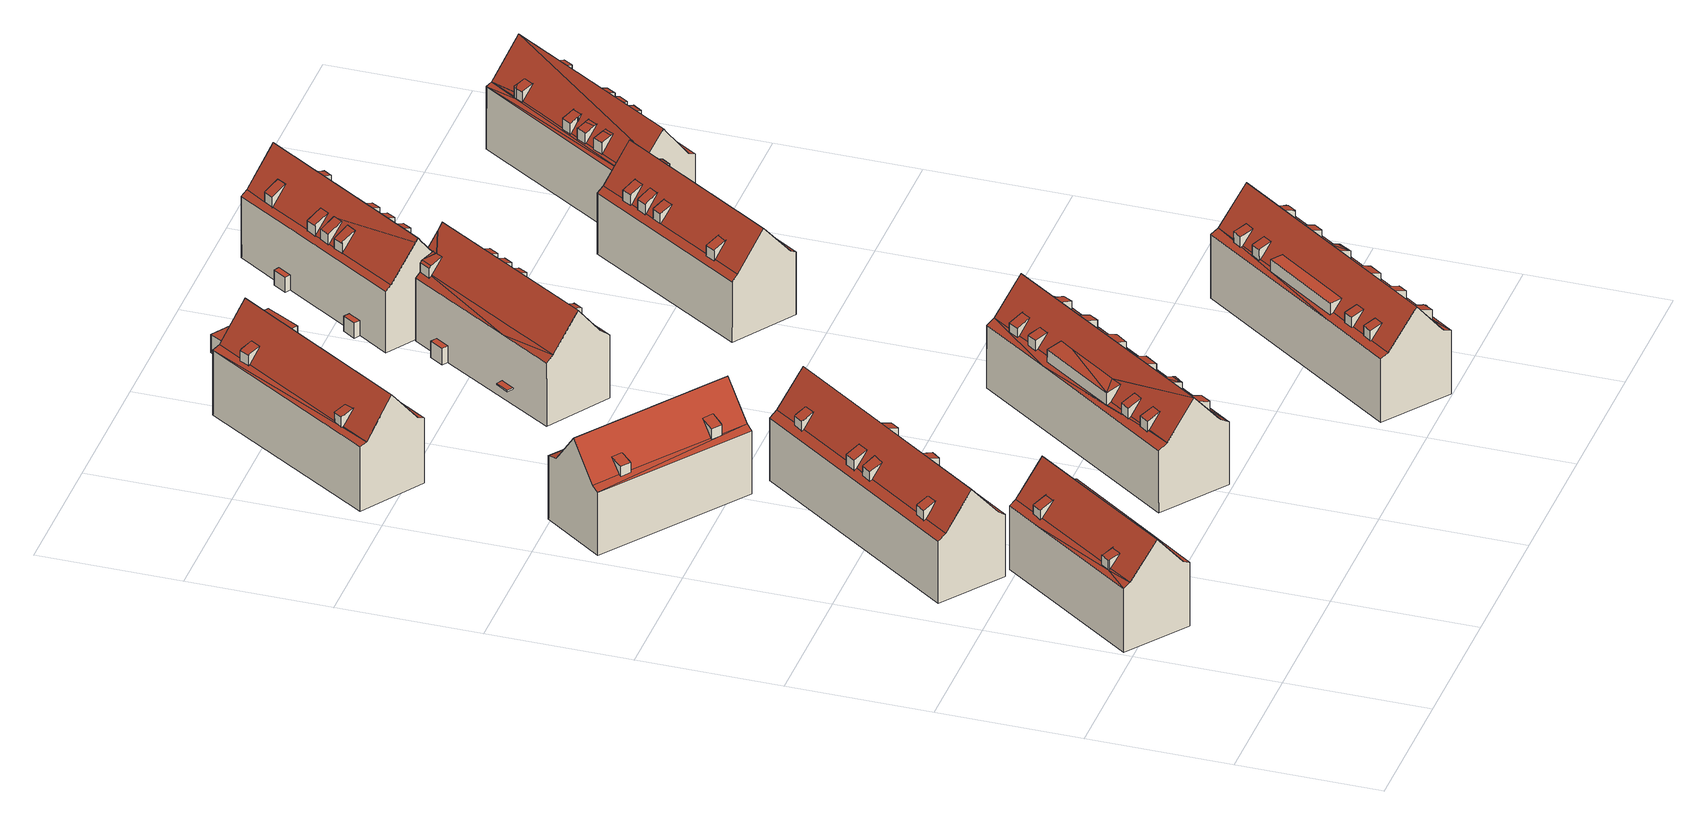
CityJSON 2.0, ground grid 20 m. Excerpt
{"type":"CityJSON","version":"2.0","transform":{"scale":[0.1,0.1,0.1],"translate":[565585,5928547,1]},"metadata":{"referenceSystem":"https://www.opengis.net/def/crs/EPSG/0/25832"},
"CityObjects":{
"building1":{"type":"Building","attributes":{"Grundfläche 2D":"254.992280","Grundhöhe NN":"2.083"},"children":["building1-1","building1-2","building1-3","building1-4"],"geometry":[{"type":"Solid","lod":"3","boundaries":[[[[0,1,2,3,4,5,6,7,8,9]],[[0,10,1]],[[1,10,3,2]],[[11,12,13]],[[12,14,13]],[[15,14,12]],[[7,6,5,4,3,16,17,8]],[[16,13,14,17]],[[10,0,9,18,19]],[[11,13,16,3,10,19,20]],[[15,12,11,20,21]],[[9,8,17,14,15,21,18]],[[21,20,19,18]]]],"semantics":{"surfaces":[{"type":"RoofSurface"},{"type":"WallSurface"},{"type":"GroundSurface"}],"values":[[0,0,0,0,0,0,0,0,1,1,1,1,2]]}}]},
"building1-1":{"type":"BuildingInstallation","parents":["building1"],"geometry":[{"type":"MultiSurface","lod":"3","boundaries":[[[22,23,24,25,26,27,28]],[[29,1,22,28]],[[1,2,23,22]],[[25,24,23,2,4]],[[28,27,26,5,29]]],"semantics":{"surfaces":[{"type":"RoofSurface"},{"type":"WallSurface"}],"values":[0,1,1,1,1]}}]},
"building1-2":{"type":"BuildingInstallation","parents":["building1"],"geometry":[{"type":"MultiSurface","lod":"3","boundaries":[[[30,31,32,33,34]],[[35,36,34,33]],[[30,34,36,6]],[[33,32,31,7,35]]],"semantics":{"surfaces":[{"type":"RoofSurface"},{"type":"WallSurface"}],"values":[0,1,1,1]}}]},
"building1-3":{"type":"BuildingInstallation","parents":["building1"],"geometry":[{"type":"MultiSurface","lod":"3","boundaries":[[[37,38,39,40]],[[38,41,42,39]],[[40,39,42,43]],[[37,40,43,44]],[[38,37,44,41]],[[42,41,44,43]]],"semantics":{"surfaces":[{"type":"RoofSurface"},{"type":"WallSurface"},{"type":"OuterCeilingSurface"}],"values":[0,1,1,1,1,2]}}]},
"building1-4":{"type":"BuildingInstallation","parents":["building1"],"geometry":[{"type":"MultiSurface","lod":"3","boundaries":[[[45,46,47,48]],[[49,50,46,45]],[[51,52,48,47]],[[52,49,45,48]],[[50,51,47,46]],[[50,49,52,51]]],"semantics":{"surfaces":[{"type":"RoofSurface"},{"type":"WallSurface"},{"type":"OuterCeilingSurface"}],"values":[0,1,1,1,1,2]}}]},
"building2":{"type":"Building","attributes":{"Grundfläche 2D":"378.115589","Grundhöhe NN":"2.065"},"children":["building2-1","building2-2","building2-3","building2-4","building2-5","building2-6","building2-7","building2-8","building2-9"],"geometry":[{"type":"Solid","lod":"3","boundaries":[[[[53,54,55,56,57,58,59,60,61,62,63,64]],[[61,60,59,58,57,56,55,54,53,65,66,62]],[[66,65,67,68]],[[69,70,71,66,68,67,72,73]],[[74,75,67]],[[69,73,72,67,75,71,70]],[[76,71,75]],[[64,63,77,78]],[[74,67,65,53,64,78,79]],[[76,75,74,79,80]],[[66,71,76,80,81]],[[63,62,66,81,77]],[[81,80,79,78,77]]]],"semantics":{"surfaces":[{"type":"RoofSurface"},{"type":"WallSurface"},{"type":"GroundSurface"}],"values":[[0,0,0,0,0,0,0,1,1,1,1,1,2]]}}]},
"building2-1":{"type":"BuildingInstallation","parents":["building2"],"geometry":[{"type":"MultiSurface","lod":"3","boundaries":[[[82,83,84,85]],[[85,84,86,73]],[[72,87,83,82,68]],[[87,86,84,83]]],"semantics":{"surfaces":[{"type":"RoofSurface"},{"type":"WallSurface"}],"values":[0,1,1,1]}}]},
"building2-2":{"type":"BuildingInstallation","parents":["building2"],"geometry":[{"type":"MultiSurface","lod":"3","boundaries":[[[88,89,90,91,92,93]],[[94,95,88,93]],[[90,89,88,95,56]],[[93,92,57,94]]],"semantics":{"surfaces":[{"type":"RoofSurface"},{"type":"WallSurface"}],"values":[0,1,1,1]}}]},
"building2-3":{"type":"BuildingInstallation","parents":["building2"],"geometry":[{"type":"MultiSurface","lod":"3","boundaries":[[[96,97,98,99,100]],[[101,102,99,98]],[[54,103,100,99,102]],[[101,98,97,96,104,55]]],"semantics":{"surfaces":[{"type":"RoofSurface"},{"type":"WallSurface"}],"values":[0,1,1,1]}}]},
"building2-4":{"type":"BuildingInstallation","parents":["building2"],"geometry":[{"type":"MultiSurface","lod":"3","boundaries":[[[105,106,107,108,109,110,111,112]],[[113,114,110,109]],[[60,105,112,111,110,114,115]],[[116,113,109,108,107,106,61]]],"semantics":{"surfaces":[{"type":"RoofSurface"},{"type":"WallSurface"}],"values":[0,1,1,1]}}]},
"building2-5":{"type":"BuildingInstallation","parents":["building2"],"geometry":[{"type":"MultiSurface","lod":"3","boundaries":[[[117,118,119,120]],[[120,119,121,70]],[[118,117,69,122]],[[122,121,119,118]]],"semantics":{"surfaces":[{"type":"RoofSurface"},{"type":"WallSurface"}],"values":[0,1,1,1]}}]},
"building2-6":{"type":"BuildingInstallation","parents":["building2"],"geometry":[{"type":"MultiSurface","lod":"3","boundaries":[[[123,124,125,126]],[[127,128,123,126]],[[124,123,128,58]],[[59,127,126,125]]],"semantics":{"surfaces":[{"type":"RoofSurface"},{"type":"WallSurface"}],"values":[0,1,1,1]}}]},
"building2-7":{"type":"BuildingInstallation","parents":["building2"],"geometry":[{"type":"MultiSurface","lod":"3","boundaries":[[[129,130,131,132]],[[130,133,134,131]],[[132,131,134,135]],[[129,132,135,136]],[[136,133,130,129]],[[133,136,135,134]]],"semantics":{"surfaces":[{"type":"RoofSurface"},{"type":"WallSurface"},{"type":"OuterCeilingSurface"}],"values":[0,1,1,1,1,2]}}]},
"building2-8":{"type":"BuildingInstallation","parents":["building2"],"geometry":[{"type":"MultiSurface","lod":"3","boundaries":[[[137,138,139,140]],[[141,142,139,138]],[[143,141,138,137]],[[142,144,140,139]],[[144,143,137,140]],[[141,143,144,142]]],"semantics":{"surfaces":[{"type":"RoofSurface"},{"type":"WallSurface"},{"type":"OuterCeilingSurface"}],"values":[0,1,1,1,1,2]}}]},
"building2-9":{"type":"BuildingInstallation","parents":["building2"],"geometry":[{"type":"MultiSurface","lod":"3","boundaries":[[[145,146,147,148]],[[149,150,147,146]],[[150,151,148,147]],[[151,152,145,148]],[[152,149,146,145]],[[149,152,151,150]]],"semantics":{"surfaces":[{"type":"RoofSurface"},{"type":"WallSurface"},{"type":"OuterCeilingSurface"}],"values":[0,1,1,1,1,2]}}]},
"building3":{"type":"Building","attributes":{"Grundfläche 2D":"260.215966","Grundhöhe NN":"2.110"},"children":["building3-1","building3-2"],"geometry":[{"type":"Solid","lod":"3","boundaries":[[[[153,154,155]],[[156,157,158,155,154,159,160]],[[157,156,160,159,154,161,162,158]],[[161,163,164,162]],[[164,163,165,166,167]],[[168,169,170,171]],[[172,173,174,175]],[[153,155,176,177]],[[165,163,161,154,153,177,178]],[[170,169,179,180,174,173,181,182,167,166,165,178,183]],[[155,158,162,164,167,182,176]],[[171,170,183,184]],[[168,171,184,185]],[[169,168,185,179]],[[175,174,180,186]],[[172,175,186,187]],[[173,172,187,181]],[[178,177,176,182,181,187,186,180,179,185,184,183]]]],"semantics":{"surfaces":[{"type":"RoofSurface"},{"type":"WallSurface"},{"type":"GroundSurface"}],"values":[[0,0,0,0,0,0,0,1,1,1,1,1,1,1,1,1,1,2]]}}]},
"building3-1":{"type":"BuildingInstallation","parents":["building3"],"geometry":[{"type":"MultiSurface","lod":"3","boundaries":[[[188,189,190,191,192]],[[193,194,190,189]],[[192,191,190,194,159]],[[189,188,160,193]]],"semantics":{"surfaces":[{"type":"RoofSurface"},{"type":"WallSurface"}],"values":[0,1,1,1]}}]},
"building3-2":{"type":"BuildingInstallation","parents":["building3"],"geometry":[{"type":"MultiSurface","lod":"3","boundaries":[[[195,196,197,198,199,200]],[[201,202,198,197]],[[202,156,203,200,199,198]],[[196,195,204,157,201,197]]],"semantics":{"surfaces":[{"type":"RoofSurface"},{"type":"WallSurface"}],"values":[0,1,1,1]}}]},
"building4":{"type":"Building","attributes":{"Grundfläche 2D":"311.054753","Grundhöhe NN":"2.182"},"children":["building4-1","building4-2","building4-3","building4-4"],"geometry":[{"type":"Solid","lod":"3","boundaries":[[[[205,206,207]],[[208,209,205]],[[209,206,205]],[[210,209,208]],[[211,206,209]],[[212,213,214,215,216,217,210,208]],[[216,215,214,213,212,218,219,217]],[[219,218,220,217]],[[218,212,208,205,207,221,222]],[[220,218,222,223]],[[211,209,210,217,220,223,224]],[[207,206,211,224,221]],[[224,223,222,221]]]],"semantics":{"surfaces":[{"type":"RoofSurface"},{"type":"WallSurface"},{"type":"GroundSurface"}],"values":[[0,0,0,0,0,0,0,0,1,1,1,1,2]]}}]},
"building4-1":{"type":"BuildingInstallation","parents":["building4"],"geometry":[{"type":"MultiSurface","lod":"3","boundaries":[[[225,226,227,228,229,230,231]],[[232,233,229,228]],[[231,230,229,233,214]],[[213,232,228,227,226]]],"semantics":{"surfaces":[{"type":"RoofSurface"},{"type":"WallSurface"}],"values":[0,1,1,1]}}]},
"building4-2":{"type":"BuildingInstallation","parents":["building4"],"geometry":[{"type":"MultiSurface","lod":"3","boundaries":[[[234,235,236,237,238,239,240]],[[241,242,240,239,238]],[[236,235,234,240,242,219,216]],[[238,237,215,241]]],"semantics":{"surfaces":[{"type":"RoofSurface"},{"type":"WallSurface"}],"values":[0,1,1,1]}}]},
"building4-3":{"type":"BuildingInstallation","parents":["building4"],"geometry":[{"type":"MultiSurface","lod":"3","boundaries":[[[243,244,245,246]],[[247,248,245,244]],[[248,249,246,245]],[[249,250,243,246]],[[250,247,244,243]],[[247,250,249,248]]],"semantics":{"surfaces":[{"type":"RoofSurface"},{"type":"WallSurface"},{"type":"OuterCeilingSurface"}],"values":[0,1,1,1,1,2]}}]},
"building4-4":{"type":"BuildingInstallation","parents":["building4"],"geometry":[{"type":"MultiSurface","lod":"3","boundaries":[[[251,252,253,254]],[[255,256,253,252]],[[257,255,252,251]],[[256,258,254,253]],[[258,257,251,254]],[[255,257,258,256]]],"semantics":{"surfaces":[{"type":"RoofSurface"},{"type":"WallSurface"},{"type":"OuterCeilingSurface"}],"values":[0,1,1,1,1,2]}}]},
"building5":{"type":"Building","attributes":{"Grundfläche 2D":"406.026100","Grundhöhe NN":"2.071"},"children":["building5-1","building5-2","building5-3","building5-4","building5-5","building5-6","building5-7","building5-8","building5-9","building5-10","building5-11","building5-12","building5-13"],"geometry":[{"type":"Solid","lod":"3","boundaries":[[[[259,260,261,262]],[[261,263,264]],[[262,261,264,265]],[[266,267,268]],[[269,266,270,271,272]],[[273,274,275,276,267,266,277,278,279]],[[277,266,269]],[[271,280,281,282,283,284,277,269,272]],[[285,286,287]],[[287,286,288,289]],[[290,291,292,293,294,295,296,297,298,299,300,301,286,285,302,303]],[[288,286,301,304,289]],[[302,285,305,290,303]],[[276,275,274,273,279,259,262,265,306,307,267]],[[306,265,264]],[[284,283,282,281,280,271,306,264,263]],[[300,299,298,297,296,295,294,293,292,291,290,307,306,289,304,301]],[[278,277,261,260]],[[284,263,261,277]],[[260,259,279,278]],[[270,266,268,308,309]],[[287,289,306,271,270,309,310]],[[287,310,311,305,285]],[[268,267,307,290,305,311,308]],[[311,310,309,308]]]],"semantics":{"surfaces":[{"type":"RoofSurface"},{"type":"WallSurface"},{"type":"GroundSurface"}],"values":[[0,0,0,0,0,0,0,0,0,0,0,0,0,0,0,0,0,1,1,1,1,1,1,1,2]]}}]},
"building5-1":{"type":"BuildingInstallation","parents":["building5"],"geometry":[{"type":"MultiSurface","lod":"3","boundaries":[[[312,313,314]],[[315,312,316,317]],[[315,313,312]],[[317,318,315]],[[319,299,316,312,314]],[[313,315,318,300,320]],[[320,319,314,313]]],"semantics":{"surfaces":[{"type":"RoofSurface"},{"type":"WallSurface"}],"values":[0,0,0,0,1,1,1]}}]},
"building5-2":{"type":"BuildingInstallation","parents":["building5"],"geometry":[{"type":"MultiSurface","lod":"3","boundaries":[[[321,322,323,324,325,326,327]],[[328,286,325,324]],[[327,326,325,286,301]],[[288,328,324,323,322,304]]],"semantics":{"surfaces":[{"type":"RoofSurface"},{"type":"WallSurface"}],"values":[0,1,1,1]}}]},
"building5-3":{"type":"BuildingInstallation","parents":["building5"],"geometry":[{"type":"MultiSurface","lod":"3","boundaries":[[[329,330,331,332]],[[333,334,331,330]],[[293,335,332,331,334]],[[294,333,330,329,336]]],"semantics":{"surfaces":[{"type":"RoofSurface"},{"type":"WallSurface"}],"values":[0,1,1,1]}}]},
"building5-4":{"type":"BuildingInstallation","parents":["building5"],"geometry":[{"type":"MultiSurface","lod":"3","boundaries":[[[337,338,339,340]],[[341,342,339,338]],[[340,339,342,282]],[[338,337,283,341]]],"semantics":{"surfaces":[{"type":"RoofSurface"},{"type":"WallSurface"}],"values":[0,1,1,1]}}]},
"building5-5":{"type":"BuildingInstallation","parents":["building5"],"geometry":[{"type":"MultiSurface","lod":"3","boundaries":[[[343,344,345,346,347,348]],[[349,350,347,346]],[[350,295,348,343,348,347]],[[346,345,296,349]]],"semantics":{"surfaces":[{"type":"RoofSurface"},{"type":"WallSurface"}],"values":[0,1,1,1]}}]},
"building5-6":{"type":"BuildingInstallation","parents":["building5"],"geometry":[{"type":"MultiSurface","lod":"3","boundaries":[[[351,352,353,354,355,356]],[[357,358,354,353]],[[354,358,303,291,359,356,355]],[[351,360,292,302,357,353,352]]],"semantics":{"surfaces":[{"type":"RoofSurface"},{"type":"WallSurface"}],"values":[0,1,1,1]}}]},
"building5-7":{"type":"BuildingInstallation","parents":["building5"],"geometry":[{"type":"MultiSurface","lod":"3","boundaries":[[[361,362,363,364,365]],[[366,367,361,365]],[[362,361,367,273]],[[366,365,364,363,274]]],"semantics":{"surfaces":[{"type":"RoofSurface"},{"type":"WallSurface"}],"values":[0,1,1,1]}}]},
"building5-8":{"type":"BuildingInstallation","parents":["building5"],"geometry":[{"type":"MultiSurface","lod":"3","boundaries":[[[368,369,370,371,372]],[[373,374,368,372]],[[369,368,374,275]],[[372,371,370,276,373]]],"semantics":{"surfaces":[{"type":"RoofSurface"},{"type":"WallSurface"}],"values":[0,1,1,1]}}]},
"building5-9":{"type":"BuildingInstallation","parents":["building5"],"geometry":[{"type":"MultiSurface","lod":"3","boundaries":[[[375,376,377,378,379,380,381]],[[382,383,375,381]],[[280,377,376,375,383,272]],[[378,281,269,382,381,380,379]]],"semantics":{"surfaces":[{"type":"RoofSurface"},{"type":"WallSurface"}],"values":[0,1,1,1]}}]},
"building5-10":{"type":"BuildingInstallation","parents":["building5"],"geometry":[{"type":"MultiSurface","lod":"3","boundaries":[[[384,385,386,387]],[[388,389,386,385]],[[387,386,389,297]],[[385,384,298,388]]],"semantics":{"surfaces":[{"type":"RoofSurface"},{"type":"WallSurface"}],"values":[0,1,1,1]}}]},
"building5-11":{"type":"BuildingInstallation","parents":["building5"],"geometry":[{"type":"MultiSurface","lod":"3","boundaries":[[[390,391,392,393]],[[394,395,393,392]],[[395,396,390,393]],[[396,397,391,390]],[[397,394,392,391]],[[397,396,395,394]]],"semantics":{"surfaces":[{"type":"RoofSurface"},{"type":"WallSurface"},{"type":"OuterCeilingSurface"}],"values":[0,1,1,1,1,2]}}]},
"building5-12":{"type":"BuildingInstallation","parents":["building5"],"geometry":[{"type":"MultiSurface","lod":"3","boundaries":[[[398,399,400,401]],[[399,402,403,400]],[[401,400,403,404]],[[398,401,404,405]],[[399,398,405,402]],[[403,402,405,404]]],"semantics":{"surfaces":[{"type":"RoofSurface"},{"type":"WallSurface"},{"type":"OuterCeilingSurface"}],"values":[0,1,1,1,1,2]}}]},
"building5-13":{"type":"BuildingInstallation","parents":["building5"],"geometry":[{"type":"MultiSurface","lod":"3","boundaries":[[[406,407,408,409]],[[408,407,410,411]],[[409,408,411,412]],[[406,409,412,413]],[[407,406,413,410]],[[411,410,413,412]]],"semantics":{"surfaces":[{"type":"RoofSurface"},{"type":"WallSurface"},{"type":"OuterCeilingSurface"}],"values":[0,1,1,1,1,2]}}]},
"building6":{"type":"Building","attributes":{"Grundfläche 2D":"278.899914","Grundhöhe NN":"2.320"},"children":["building6-1","building6-2","building6-3","building6-4","building6-5","building6-6"],"geometry":[{"type":"Solid","lod":"3","boundaries":[[[[414,415,416,417,418]],[[416,419,420,421,422,423,424,425,426,427,414,418,417]],[[428,429,430]],[[431,428,430,414,432]],[[432,414,427,426,425,424,423,422,421,420,419,428,431]],[[433,434,435,436,437,438,430,429],[439,440,439,433]],[[436,441,442,443,444]],[[437,436,444,443,438]],[[445,438,443]],[[446,447,448,449]],[[416,428,419]],[[434,433,429,428,416,450,451]],[[442,441,436,435,452,453]],[[435,434,451,452]],[[448,447,454,455,445,443,442,453,456]],[[415,414,430,438,445,455,457]],[[416,415,457,450]],[[449,448,456,458]],[[446,449,458,459]],[[447,446,459,454]],[[453,452,451,450,457,455,454,459,458,456]]]],"semantics":{"surfaces":[{"type":"RoofSurface"},{"type":"WallSurface"},{"type":"GroundSurface"}],"values":[[0,0,0,0,0,0,0,0,0,0,1,1,1,1,1,1,1,1,1,1,2]]}}]},
"building6-1":{"type":"BuildingInstallation","parents":["building6"],"geometry":[{"type":"MultiSurface","lod":"3","boundaries":[[[460,461,462,463]],[[463,462,464,420]],[[461,460,421,465]],[[465,464,462,461]]],"semantics":{"surfaces":[{"type":"RoofSurface"},{"type":"WallSurface"}],"values":[0,1,1,1]}}]},
"building6-2":{"type":"BuildingInstallation","parents":["building6"],"geometry":[{"type":"MultiSurface","lod":"3","boundaries":[[[466,467,468,469]],[[469,468,470,424]],[[467,466,425,471]],[[471,470,468,467]]],"semantics":{"surfaces":[{"type":"RoofSurface"},{"type":"WallSurface"}],"values":[0,1,1,1]}}]},
"building6-3":{"type":"BuildingInstallation","parents":["building6"],"geometry":[{"type":"MultiSurface","lod":"3","boundaries":[[[472,473,474,475]],[[473,476,477,439,474]],[[440,474,439]],[[474,440,478,479]],[[472,480,444,437,481,482,477,476,473]],[[482,439,477]],[[483,436,475,474,479,478]],[[436,441,475]],[[472,475,441,480]]],"semantics":{"surfaces":[{"type":"RoofSurface"},{"type":"WallSurface"}],"values":[0,0,0,0,1,1,1,1,1]}}]},
"building6-4":{"type":"BuildingInstallation","parents":["building6"],"geometry":[{"type":"MultiSurface","lod":"3","boundaries":[[[484,485,486,487]],[[487,486,488,422]],[[485,484,423,489]],[[489,488,486,485]]],"semantics":{"surfaces":[{"type":"RoofSurface"},{"type":"WallSurface"}],"values":[0,1,1,1]}}]},
"building6-5":{"type":"BuildingInstallation","parents":["building6"],"geometry":[{"type":"MultiSurface","lod":"3","boundaries":[[[490,491,492,493,494,495,496,497,498]],[[490,498,499,417,426,431,492,491]],[[427,418,500,497,496,495,494,493,432]],[[500,499,498,497]]],"semantics":{"surfaces":[{"type":"RoofSurface"},{"type":"WallSurface"}],"values":[0,1,1,1]}}]},
"building6-6":{"type":"BuildingInstallation","parents":["building6"],"geometry":[{"type":"MultiSurface","lod":"3","boundaries":[[[501,502,503,504]],[[505,506,504,503]],[[507,505,503,502]],[[506,508,501,504]],[[508,507,502,501]],[[507,508,506,505]]],"semantics":{"surfaces":[{"type":"RoofSurface"},{"type":"WallSurface"},{"type":"OuterCeilingSurface"}],"values":[0,1,1,1,1,2]}}]},
"building7":{"type":"Building","attributes":{"Grundfläche 2D":"54.774029","Grundhöhe NN":"2.568"},"geometry":[{"type":"Solid","lod":"3","boundaries":[[[[509,510,511,512]],[[513,514,512,511]],[[514,515,509,512]],[[515,516,510,509]],[[516,513,511,510]],[[516,515,514,513]]]],"semantics":{"surfaces":[{"type":"RoofSurface"},{"type":"WallSurface"},{"type":"GroundSurface"}],"values":[[0,1,1,1,1,2]]}}]},
"building8":{"type":"Building","attributes":{"Grundfläche 2D":"404.137909","Grundhöhe NN":"1.883"},"children":["building8-1","building8-2","building8-3","building8-4","building8-5","building8-6","building8-7","building8-8","building8-9","building8-10","building8-11","building8-12","building8-13"],"geometry":[{"type":"Solid","lod":"3","boundaries":[[[[517,518,519,520]],[[521,522,523,524,525,526,527,528,529,530,531,532,533,534,535,536]],[[537,538,539,540,541]],[[541,542,543,544,545,546,547,548,549,550,551,552,553,554,555,539,538,537]],[[553,552,551,517,520,548,547,546,545,544,543,533,532,539,555,554]],[[556,557,531,530,529,528,527,526,525,524,523,522,521,536,558,559]],[[558,560,559]],[[560,536,535,534,559]],[[560,558,536]],[[550,549,519,518]],[[520,519,549,548]],[[518,517,551,550]],[[542,541,540,561,562]],[[540,539,532,531,557,563,561]],[[559,534,533,543,542,562,564]],[[557,556,559,564,563]],[[563,564,562,561]]]],"semantics":{"surfaces":[{"type":"RoofSurface"},{"type":"WallSurface"},{"type":"GroundSurface"}],"values":[[0,0,0,0,0,0,0,0,0,1,1,1,1,1,1,1,2]]}}]},
"building8-1":{"type":"BuildingInstallation","parents":["building8"],"geometry":[{"type":"MultiSurface","lod":"3","boundaries":[[[565,566,567,568]],[[568,567,569,524]],[[566,565,523,570]],[[570,569,567,566]]],"semantics":{"surfaces":[{"type":"RoofSurface"},{"type":"WallSurface"}],"values":[0,1,1,1]}}]},
"building8-2":{"type":"BuildingInstallation","parents":["building8"],"geometry":[{"type":"MultiSurface","lod":"3","boundaries":[[[571,572,573,574,575]],[[576,528,577,572,571,575]],[[527,578,574,573,579]],[[578,576,575,574]]],"semantics":{"surfaces":[{"type":"RoofSurface"},{"type":"WallSurface"}],"values":[0,1,1,1]}}]},
"building8-3":{"type":"BuildingInstallation","parents":["building8"],"geometry":[{"type":"MultiSurface","lod":"3","boundaries":[[[580,581,582]],[[583,584,580]],[[584,581,580]],[[585,583,586]],[[584,583,585,587]],[[582,588,526,589,586,583,580]],[[581,584,587,525,590]],[[590,588,582,581]]],"semantics":{"surfaces":[{"type":"RoofSurface"},{"type":"WallSurface"}],"values":[0,0,0,0,0,1,1,1]}}]},
"building8-4":{"type":"BuildingInstallation","parents":["building8"],"geometry":[{"type":"MultiSurface","lod":"3","boundaries":[[[591,592,593,594]],[[595,596,593,592]],[[594,593,596,544]],[[592,591,545,595]]],"semantics":{"surfaces":[{"type":"RoofSurface"},{"type":"WallSurface"}],"values":[0,1,1,1]}}]},
"building8-5":{"type":"BuildingInstallation","parents":["building8"],"geometry":[{"type":"MultiSurface","lod":"3","boundaries":[[[597,598,599,600,601,602,603,604]],[[605,606,602,601]],[[606,537,554,607,597,604,603,602]],[[538,605,601,600,599,598,608,555]]],"semantics":{"surfaces":[{"type":"RoofSurface"},{"type":"WallSurface"}],"values":[0,1,1,1]}}]},
"building8-6":{"type":"BuildingInstallation","parents":["building8"],"geometry":[{"type":"MultiSurface","lod":"3","boundaries":[[[609,610,611,612,613,614,615,616,617]],[[530,618,614,613,612,611,610,619,620]],[[621,609,617,616,615,622,529]],[[621,619,610,609]]],"semantics":{"surfaces":[{"type":"RoofSurface"},{"type":"WallSurface"}],"values":[0,1,1,1]}}]},
"building8-7":{"type":"BuildingInstallation","parents":["building8"],"geometry":[{"type":"MultiSurface","lod":"3","boundaries":[[[623,624,625,626,627,628]],[[629,630,626,625]],[[630,552,631,628,627,626]],[[629,625,624,623,632,553]]],"semantics":{"surfaces":[{"type":"RoofSurface"},{"type":"WallSurface"}],"values":[0,1,1,1]}}]},
"building8-8":{"type":"BuildingInstallation","parents":["building8"],"geometry":[{"type":"MultiSurface","lod":"3","boundaries":[[[633,634,635,636]],[[522,634,633,637]],[[638,636,635,521]],[[638,637,633,636]]],"semantics":{"surfaces":[{"type":"RoofSurface"},{"type":"WallSurface"}],"values":[0,1,1,1]}}]},
"building8-9":{"type":"BuildingInstallation","parents":["building8"],"geometry":[{"type":"MultiSurface","lod":"3","boundaries":[[[639,640,641,642]],[[643,644,640,639,645,646,647]],[[648,536,645,639,642]],[[535,649,644,643,647,646]],[[649,560,640,644]],[[641,640,560,558]],[[558,648,642,641]]],"semantics":{"surfaces":[{"type":"RoofSurface"},{"type":"WallSurface"}],"values":[0,0,1,1,1,1,1]}}]},
"building8-10":{"type":"BuildingInstallation","parents":["building8"],"geometry":[{"type":"MultiSurface","lod":"3","boundaries":[[[650,651,652,653,654,655]],[[656,657,653,652]],[[655,654,653,657,546]],[[652,651,650,547,656]]],"semantics":{"surfaces":[{"type":"RoofSurface"},{"type":"WallSurface"}],"values":[0,1,1,1]}}]},
"building8-11":{"type":"BuildingInstallation","parents":["building8"],"geometry":[{"type":"MultiSurface","lod":"3","boundaries":[[[658,659,660,661]],[[662,663,660,659]],[[663,664,661,660]],[[664,665,658,661]],[[665,662,659,658]],[[662,665,664,663]]],"semantics":{"surfaces":[{"type":"RoofSurface"},{"type":"WallSurface"},{"type":"OuterCeilingSurface"}],"values":[0,1,1,1,1,2]}}]},
"building8-12":{"type":"BuildingInstallation","parents":["building8"],"geometry":[{"type":"MultiSurface","lod":"3","boundaries":[[[666,667,668,669]],[[670,671,668,667]],[[671,672,669,668]],[[672,673,666,669]],[[673,670,667,666]],[[670,673,672,671]]],"semantics":{"surfaces":[{"type":"RoofSurface"},{"type":"WallSurface"},{"type":"OuterCeilingSurface"}],"values":[0,1,1,1,1,2]}}]},
"building8-13":{"type":"BuildingInstallation","parents":["building8"],"geometry":[{"type":"MultiSurface","lod":"3","boundaries":[[[674,675,676,677]],[[678,679,675,674]],[[679,680,676,675]],[[680,681,677,676]],[[681,678,674,677]],[[679,678,681,680]]],"semantics":{"surfaces":[{"type":"RoofSurface"},{"type":"WallSurface"},{"type":"OuterCeilingSurface"}],"values":[0,1,1,1,1,2]}}]},
"building9":{"type":"Building","attributes":{"Grundfläche 2D":"307.153755","Grundhöhe NN":"2.454"},"children":["building9-1","building9-2","building9-3","building9-4","building9-5","building9-6","building9-7","building9-8"],"geometry":[{"type":"Solid","lod":"3","boundaries":[[[[682,683,682,684]],[[685,686,687,688,689,690,691,692,693,683,694,695,696],[682,684,682,683]],[[690,689,688,687,686,685,696,697,698,699,693,692,691]],[[700,701,694]],[[701,695,694]],[[702,701,700]],[[703,704,705,706,707,708,701,709,710,711,712,713,714,715,716,717,718,719,720]],[[706,705,704,703,720,719,718,695,701,708,707]],[[718,717,716,715,714,713,712,711,710,709,721,722,723]],[[724,725,721]],[[722,721,725,718,723]],[[726,727,728,729]],[[730,731,732,733]],[[729,728,734,735]],[[726,729,735,736]],[[727,726,736,737]],[[702,700,694,683,693,699,738,739]],[[701,702,739,740]],[[724,721,709,701,740,741]],[[725,724,741,742]],[[697,696,695,718,725,742,743]],[[732,731,744,734,728,727,737,738,699,698,697,743,745]],[[733,732,745,746]],[[730,733,746,747]],[[731,730,747,744]],[[744,747,746,745,743,742,741,740,739,738,737,736,735,734]]]],"semantics":{"surfaces":[{"type":"RoofSurface"},{"type":"WallSurface"},{"type":"GroundSurface"}],"values":[[0,0,0,0,0,0,0,0,0,0,0,0,0,1,1,1,1,1,1,1,1,1,1,1,1,2]]}}]},
"building9-1":{"type":"BuildingInstallation","parents":["building9"],"geometry":[{"type":"MultiSurface","lod":"3","boundaries":[[[748,749,750,751,752,753]],[[754,755,751,750]],[[752,751,755,692,756,753]],[[756,757,748,753]],[[754,750,749,748,757,691]]],"semantics":{"surfaces":[{"type":"RoofSurface"},{"type":"WallSurface"}],"values":[0,1,1,1,1]}}]},
"building9-2":{"type":"BuildingInstallation","parents":["building9"],"geometry":[{"type":"MultiSurface","lod":"3","boundaries":[[[758,759,760,761]],[[713,705,761,760,762]],[[763,759,758,706,712]],[[763,762,760,759]]],"semantics":{"surfaces":[{"type":"RoofSurface"},{"type":"WallSurface"}],"values":[0,1,1,1]}}]},
"building9-3":{"type":"BuildingInstallation","parents":["building9"],"geometry":[{"type":"MultiSurface","lod":"3","boundaries":[[[764,765,766,767]],[[711,707,767,766,768]],[[769,765,764,708,710]],[[769,768,766,765]]],"semantics":{"surfaces":[{"type":"RoofSurface"},{"type":"WallSurface"}],"values":[0,1,1,1]}}]},
"building9-4":{"type":"BuildingInstallation","parents":["building9"],"geometry":[{"type":"MultiSurface","lod":"3","boundaries":[[[770,771,772,773,774]],[[775,776,770,774]],[[777,778,772,771,770,776,686]],[[778,779,773,772]],[[780,685,774,773,779]],[[685,775,774]]],"semantics":{"surfaces":[{"type":"RoofSurface"},{"type":"WallSurface"}],"values":[0,1,1,1,1,1]}}]},
"building9-5":{"type":"BuildingInstallation","parents":["building9"],"geometry":[{"type":"MultiSurface","lod":"3","boundaries":[[[781,782,783,784,785,786,787,788,789]],[[790,723,717,719,784,783,782,781]],[[716,722,791,789,788,787,786,785,720]],[[791,790,781,789]]],"semantics":{"surfaces":[{"type":"RoofSurface"},{"type":"WallSurface"}],"values":[0,1,1,1]}}]},
"building9-6":{"type":"BuildingInstallation","parents":["building9"],"geometry":[{"type":"MultiSurface","lod":"3","boundaries":[[[792,793,794,795]],[[715,703,795,794,796]],[[797,793,792,704,714]],[[797,796,794,793]]],"semantics":{"surfaces":[{"type":"RoofSurface"},{"type":"WallSurface"}],"values":[0,1,1,1]}}]},
"building9-7":{"type":"BuildingInstallation","parents":["building9"],"geometry":[{"type":"MultiSurface","lod":"3","boundaries":[[[798,799,800,801,802,803,804]],[[805,806,802,801]],[[806,688,807,808,798,804,803,802]],[[808,809,799,798]],[[805,801,800,799,809,687]]],"semantics":{"surfaces":[{"type":"RoofSurface"},{"type":"WallSurface"}],"values":[0,1,1,1,1]}}]},
"building9-8":{"type":"BuildingInstallation","parents":["building9"],"geometry":[{"type":"MultiSurface","lod":"3","boundaries":[[[810,811,812,813,814,815,816]],[[817,818,813,812]],[[819,815,814,813,818,690]],[[819,682,816,815]],[[816,682,684,810]],[[812,811,810,684,689,817]]],"semantics":{"surfaces":[{"type":"RoofSurface"},{"type":"WallSurface"}],"values":[0,1,1,1,1,1]}}]},
"building10":{"type":"Building","attributes":{"Grundfläche 2D":"280.232450","Grundhöhe NN":"2.157"},"children":["building10-1","building10-2","building10-3","building10-4","building10-5","building10-6","building10-7"],"geometry":[{"type":"Solid","lod":"3","boundaries":[[[[820,821,822,823]],[[824,821,820]],[[825,824,820,826]],[[827,828,829]],[[830,831,832,833,834,835,836,837,838,839,840,841]],[[824,829,842,843,822,821]],[[828,842,829]],[[835,834,833,832,831,830,841,843,842,838,837,836]],[[823,844,845,826,820]],[[846,847,829,824,825,826,845,848]],[[849,839,838,842,828,827,850,851]],[[827,829,847,850]],[[840,839,849,852]],[[823,822,843,841,840,852,844]],[[845,844,852,849,851,850,847,846,848]]]],"semantics":{"surfaces":[{"type":"RoofSurface"},{"type":"WallSurface"},{"type":"GroundSurface"}],"values":[[0,0,0,0,0,0,0,0,1,1,1,1,1,1,2]]}}]},
"building10-1":{"type":"BuildingInstallation","parents":["building10"],"geometry":[{"type":"MultiSurface","lod":"3","boundaries":[[[853,854,855,856]],[[854,853,857,821]],[[854,821,855]],[[856,857,853]]],"semantics":{"surfaces":[{"type":"RoofSurface"},{"type":"WallSurface"}],"values":[0,1,1,1]}}]},
"building10-2":{"type":"BuildingInstallation","parents":["building10"],"geometry":[{"type":"MultiSurface","lod":"3","boundaries":[[[858,859,860,861,862]],[[863,864,858,862]],[[859,858,864,834]],[[862,861,860,835,863]]],"semantics":{"surfaces":[{"type":"RoofSurface"},{"type":"WallSurface"}],"values":[0,1,1,1]}}]},
"building10-3":{"type":"BuildingInstallation","parents":["building10"],"geometry":[{"type":"MultiSurface","lod":"3","boundaries":[[[865,866,867,868,869]],[[870,871,867,866]],[[869,868,867,871,830]],[[866,865,831,870]]],"semantics":{"surfaces":[{"type":"RoofSurface"},{"type":"WallSurface"}],"values":[0,1,1,1]}}]},
"building10-4":{"type":"BuildingInstallation","parents":["building10"],"geometry":[{"type":"MultiSurface","lod":"3","boundaries":[[[872,873,874,875,876,877]],[[878,879,872,877]],[[874,873,872,879,836]],[[877,876,875,837,878]]],"semantics":{"surfaces":[{"type":"RoofSurface"},{"type":"WallSurface"}],"values":[0,1,1,1]}}]},
"building10-5":{"type":"BuildingInstallation","parents":["building10"],"geometry":[{"type":"MultiSurface","lod":"3","boundaries":[[[880,881,882,883,884,885]],[[833,886,883,882]],[[885,884,883,886,832]],[[833,882,881,880]]],"semantics":{"surfaces":[{"type":"RoofSurface"},{"type":"WallSurface"}],"values":[0,1,1,1]}}]},
"building10-6":{"type":"BuildingInstallation","parents":["building10"],"geometry":[{"type":"MultiSurface","lod":"3","boundaries":[[[887,888,889,890]],[[891,892,888,887]],[[892,893,889,888]],[[893,894,890,889]],[[894,891,887,890]],[[892,891,894,893]]],"semantics":{"surfaces":[{"type":"RoofSurface"},{"type":"WallSurface"},{"type":"OuterCeilingSurface"}],"values":[0,1,1,1,1,2]}}]},
"building10-7":{"type":"BuildingInstallation","parents":["building10"],"geometry":[{"type":"MultiSurface","lod":"3","boundaries":[[[895,896,897,898]],[[896,895,899,900]],[[897,901,902,898]],[[895,898,902,899]],[[897,896,900,901]],[[900,899,902,901]]],"semantics":{"surfaces":[{"type":"RoofSurface"},{"type":"WallSurface"},{"type":"OuterCeilingSurface"}],"values":[0,1,1,1,1,2]}}]},
"building11":{"type":"Building","attributes":{"Grundfläche 2D":"299.993380","Grundhöhe NN":"2.185"},"children":["building11-1","building11-2","building11-3","building11-4","building11-5","building11-6","building11-7","building11-8","building11-9","building11-10"],"geometry":[{"type":"Solid","lod":"3","boundaries":[[[[903,904,905]],[[906,907,908,909,910,911,912,913,903,914,915]],[[913,912,916,917]],[[917,916,904,913]],[[904,903,913]],[[918,919,920,921,922,923,924,925,926,927,928,929,930]],[[914,931,827,932,916,912,911,910,909,908,907,906,915],[933,934,933,916]],[[933,916,933,934]],[[932,827,829,935,936]],[[937,927,926,925,924,923,922,938,932,936]],[[938,922,921,920,919,918,932]],[[850,827,931,914,903,905,939,851]],[[829,827,850,847]],[[848,845,940,928,927,937,936,935,829,847,846]],[[930,929,928,940,941]],[[904,916,932,918,930,941,942]],[[905,904,942,939]],[[846,847,850,851,939,942,941,940,845,848]]]],"semantics":{"surfaces":[{"type":"RoofSurface"},{"type":"WallSurface"},{"type":"GroundSurface"}],"values":[[0,0,0,0,0,0,0,0,0,0,0,1,1,1,1,1,1,2]]}}]},
"building11-1":{"type":"BuildingInstallation","parents":["building11"],"geometry":[{"type":"MultiSurface","lod":"3","boundaries":[[[943,944,945,946,947]],[[948,947,946]],[[949,938,946,945]],[[938,950,948,946]],[[951,952,944,943]],[[952,921,949,945,944]],[[951,943,947,948,950,922]]],"semantics":{"surfaces":[{"type":"RoofSurface"},{"type":"WallSurface"}],"values":[0,0,1,1,1,1,1]}}]},
"building11-2":{"type":"BuildingInstallation","parents":["building11"],"geometry":[{"type":"MultiSurface","lod":"3","boundaries":[[[953,954,955,956]],[[957,958,955,954]],[[919,959,956,955,958]],[[957,954,953,960,920]]],"semantics":{"surfaces":[{"type":"RoofSurface"},{"type":"WallSurface"}],"values":[0,1,1,1]}}]},
"building11-3":{"type":"BuildingInstallation","parents":["building11"],"geometry":[{"type":"MultiSurface","lod":"3","boundaries":[[[961,962,963,964]],[[965,966,963,962,967,968,969]],[[917,913,962,961]],[[913,970,967,962]],[[970,911,934,965,969,968,967]],[[963,966,933]],[[917,961,964,963,933,912]]],"semantics":{"surfaces":[{"type":"RoofSurface"},{"type":"WallSurface"}],"values":[0,0,1,1,1,1,1]}}]},
"building11-4":{"type":"BuildingInstallation","parents":["building11"],"geometry":[{"type":"MultiSurface","lod":"3","boundaries":[[[971,972,973,974,975,976]],[[977,978,979,980,973]],[[980,974,973]],[[971,976,981,982]],[[983,984,978,977,973,972,971,982,915]],[[906,981,976,975,974,980,979,985,986]]],"semantics":{"surfaces":[{"type":"RoofSurface"},{"type":"WallSurface"}],"values":[0,0,0,1,1,1]}}]},
"building11-5":{"type":"BuildingInstallation","parents":["building11"],"geometry":[{"type":"MultiSurface","lod":"3","boundaries":[[[987,988,989,990,991,992,993,994,995]],[[996,997,993,992]],[[997,909,998,995,994,993]],[[998,999,987,995]],[[999,988,987]],[[989,1000,910,996,992,991,990]]],"semantics":{"surfaces":[{"type":"RoofSurface"},{"type":"WallSurface"}],"values":[0,1,1,1,1,1]}}]},
"building11-6":{"type":"BuildingInstallation","parents":["building11"],"geometry":[{"type":"MultiSurface","lod":"3","boundaries":[[[1001,1002,1003,1004,1005,1006]],[[1001,1006,1007,1008]],[[1009,1010,1004,1003]],[[1005,1004,1010,907,1011,1007,1006]],[[1012,1001,1008]],[[1009,1003,1002,1001,1012,908]]],"semantics":{"surfaces":[{"type":"RoofSurface"},{"type":"WallSurface"}],"values":[0,0,1,1,1,1]}}]},
"building11-7":{"type":"BuildingInstallation","parents":["building11"],"geometry":[{"type":"MultiSurface","lod":"3","boundaries":[[[1013,1014,1015,1016,1017,1018]],[[1019,1020,1017,1016]],[[923,1018,1017,1020]],[[924,1019,1016,1015,1014]]],"semantics":{"surfaces":[{"type":"RoofSurface"},{"type":"WallSurface"}],"values":[0,1,1,1]}}]},
"building11-8":{"type":"BuildingInstallation","parents":["building11"],"geometry":[{"type":"MultiSurface","lod":"3","boundaries":[[[1021,1022,1023,1024]],[[1025,1026,1021,1024]],[[925,1022,1021,1026]],[[1025,1024,1023,926]]],"semantics":{"surfaces":[{"type":"RoofSurface"},{"type":"WallSurface"}],"values":[0,1,1,1]}}]},
"building11-9":{"type":"BuildingInstallation","parents":["building11"],"geometry":[{"type":"MultiSurface","lod":"3","boundaries":[[[1027,1028,1029,1030]],[[1031,1032,1027,1030]],[[1033,1034,1029,1028]],[[1034,1031,1030,1029]],[[1032,1033,1028,1027]],[[1033,1032,1031,1034]]],"semantics":{"surfaces":[{"type":"RoofSurface"},{"type":"WallSurface"},{"type":"OuterCeilingSurface"}],"values":[0,1,1,1,1,2]}}]},
"building11-10":{"type":"BuildingInstallation","parents":["building11"],"geometry":[{"type":"MultiSurface","lod":"3","boundaries":[[[1035,1036,1037,1038]],[[1039,1040,1035,1038]],[[1040,1041,1036,1035]],[[1042,1039,1038,1037]],[[1041,1042,1037,1036]],[[1041,1040,1039,1042]]],"semantics":{"surfaces":[{"type":"RoofSurface"},{"type":"WallSurface"},{"type":"OuterCeilingSurface"}],"values":[0,1,1,1,1,2]}}]}
},
"vertices":[
[112,365,107],[35,244,111],[34,242,111],[12,207,113],[36,241,113],[45,253,113],[120,359,113],[129,372,113],[152,404,113],[144,410,107],[4,213,107],[89,152,107],[133,213,107],[81,158,112],[220,356,112],[230,348,107],[46,182,162],[187,380,162],[144,410,11],[4,213,11],[89,152,11],[230,348,11],
[35,244,126],[34,242,126],[36,241,126],[48,231,131],[58,244,131],[45,253,126],[43,255,126],[43,255,111],
[135,348,134],[144,361,134],[129,372,127],[128,373,126],[118,361,126],[128,373,112],[118,361,111],
[139,208,36],[133,213,36],[121,195,36],[127,191,36],[133,213,34],[121,195,34],[127,191,34],[139,208,34],
[206,302,36],[200,306,36],[187,288,36],[193,284,36],[206,302,34],[200,306,34],[187,288,34],[193,284,34],
[50,465,113],[74,499,113],[84,513,113],[141,592,113],[150,606,113],[160,619,113],[170,633,113],[225,710,113],[235,724,113],[258,757,113],[249,763,105],[41,472,105],[84,441,163],[292,732,163],[118,417,113],[181,530,131],[243,593,113],[252,606,113],[325,709,113],[193,522,113],[202,535,113],[127,410,105],[225,547,105],[335,702,105],[249,763,11],[41,472,11],[127,410,11],[335,702,11],[292,732,11],
[179,531,133],[195,520,126],[205,532,126],[188,544,133],[205,532,110],[195,520,110],
[138,594,126],[141,592,127],[155,582,133],[155,583,133],[164,596,134],[148,607,126],[148,607,111],[138,594,111],
[98,503,133],[84,513,127],[82,514,126],[72,501,126],[88,490,133],[82,514,111],[72,501,111],[78,496,119],[89,509,121],
[239,701,133],[249,714,133],[235,724,127],[234,724,127],[233,725,126],[223,712,126],[224,711,127],[225,710,127],[233,725,111],[223,712,111],[224,711,111],[234,724,112],
[230,602,133],[246,591,126],[255,603,126],[239,615,133],[255,603,110],[246,591,110],
[157,621,126],[174,609,134],[184,623,134],[167,635,126],[167,635,110],[157,621,110],
[177,467,36],[170,471,36],[157,452,36],[163,448,36],[170,471,34],[157,452,34],[163,448,34],[177,467,34],
[245,561,36],[238,565,36],[225,547,36],[231,542,36],[238,565,34],[225,547,34],[245,561,34],[231,542,34],
[313,656,36],[306,661,36],[293,643,36],[300,638,36],[306,661,34],[293,643,34],[300,638,34],[313,656,34],
[211,775,107],[217,783,112],[15,917,107],[68,892,112],[55,902,112],[21,926,112],[184,807,112],[171,817,112],[242,817,162],[45,959,162],[264,847,112],[67,989,112],[274,861,107],[213,904,107],[77,1003,107],[218,911,36],[213,904,36],[231,891,36],[236,898,36],[125,978,36],[120,972,36],[137,959,36],[142,966,36],[15,917,11],[211,775,11],[274,861,11],[213,904,11],[137,959,11],[120,972,11],[77,1003,11],[231,891,11],[236,898,11],[218,911,11],[142,966,11],[125,978,11],
[182,832,134],[170,815,127],[183,806,127],[184,807,128],[195,822,134],[170,815,111],[183,806,111],
[64,916,132],[55,902,127],[53,899,126],[66,890,126],[68,892,127],[77,906,132],[53,899,110],[66,890,111],[74,900,124],[59,908,121],
[257,1431,114],[219,1352,110],[266,1425,110],[221,1453,167],[98,1184,116],[63,1207,167],[108,1178,110],[186,1476,114],[162,1439,114],[153,1425,114],[60,1281,114],[52,1268,114],[27,1229,114],[177,1482,110],[51,1269,114],[19,1235,110],[266,1425,12],[177,1482,12],[19,1235,12],[108,1178,12],
[168,1418,135],[175,1430,135],[162,1439,130],[159,1440,129],[151,1426,129],[153,1425,130],[166,1416,135],[159,1440,113],[151,1426,113],
[51,1269,130],[52,1268,130],[66,1259,135],[74,1272,134],[59,1282,129],[58,1282,129],[50,1270,129],[59,1282,113],[50,1270,113],
[161,1246,38],[154,1251,38],[142,1231,38],[149,1227,38],[154,1251,36],[142,1231,36],[149,1227,36],[161,1246,36],
[238,1366,38],[231,1370,38],[219,1352,38],[226,1347,38],[231,1370,36],[219,1352,36],[238,1366,36],[226,1347,36],
[493,453,132],[475,466,128],[402,363,128],[480,435,132],[420,350,132],[430,365,131],[431,365,131],[470,470,105],[548,560,112],[538,567,105],[367,307,111],[327,270,105],[338,262,112],[359,294,111],[496,485,112],[505,498,112],[518,517,112],[527,530,112],[402,363,109],[475,466,109],[480,463,112],[360,293,112],[369,305,112],[382,325,112],[391,337,112],[407,359,112],[516,343,105],[436,248,112],[418,205,105],[425,235,113],[407,213,114],[616,511,114],[599,488,114],[591,475,114],[567,442,114],[558,430,114],[536,397,114],[524,380,114],[499,345,114],[487,327,114],[464,295,114],[456,283,114],[433,250,114],[593,474,112],[601,487,113],[423,237,114],[629,502,105],[373,237,163],[582,535,163],[538,567,11],[327,270,11],[418,205,11],[629,502,11],
[464,295,128],[459,281,125],[468,293,126],[456,283,127],[451,305,133],[450,304,133],[442,292,133],[468,293,112],[459,281,112],
[410,247,134],[409,246,134],[425,235,126],[427,234,126],[436,248,126],[433,250,127],[419,259,134],[427,234,112],
[544,439,134],[563,427,126],[571,440,126],[554,451,134],[563,427,111],[571,440,111],[559,448,126],[549,436,128],
[405,327,133],[388,339,126],[379,327,126],[396,315,133],[388,339,110],[379,327,110],
[523,407,134],[520,404,134],[510,389,133],[527,377,125],[540,394,125],[523,407,133],[527,377,111],[540,394,111],
[579,484,131],[591,475,127],[596,472,125],[604,485,125],[601,487,126],[588,496,131],[596,472,111],[604,485,111],[597,490,118],[586,478,120],
[493,487,126],[508,476,131],[517,489,131],[505,498,127],[502,500,126],[502,500,111],[493,487,110],
[515,518,125],[532,507,133],[541,520,133],[527,530,126],[524,532,125],[524,532,111],[515,518,111],
[357,295,126],[359,294,126],[374,283,133],[382,295,133],[369,305,127],[367,307,126],[366,307,126],[366,307,110],[357,295,110],
[474,336,133],[490,325,125],[503,343,125],[486,355,133],[490,325,112],[503,343,111],
[604,454,33],[598,459,33],[585,440,33],[590,436,33],[585,440,31],[590,436,31],[604,454,31],[598,459,31],
[536,358,33],[530,363,33],[516,343,33],[522,339,33],[530,363,31],[516,343,31],[522,339,31],[536,358,31],
[467,263,37],[462,267,37],[449,249,37],[455,245,37],[462,267,31],[449,249,31],[455,245,31],[467,263,31],
[354,1023,121],[367,1014,108],[510,1240,108],[389,1072,118],[381,1060,119],[499,1248,118],[477,1214,118],[469,1202,118],[461,1190,119],[453,1177,119],[445,1165,119],[437,1152,119],[387,1073,120],[379,1061,120],[471,1266,161],[466,1269,167],[323,1042,167],[380,1077,130],[374,1064,128],[459,1273,157],[446,1282,137],[441,1274,137],[427,1283,117],[418,1268,117],[288,1064,117],[437,1267,138],[438,1268,138],[424,1285,114],[418,1289,108],[326,1144,108],[417,1268,116],[279,1070,108],[375,1240,38],[383,1235,38],[395,1254,38],[387,1259,38],[510,1240,13],[446,1282,13],[441,1274,13],[418,1289,13],[383,1235,13],[279,1070,13],[395,1254,13],[367,1014,13],[387,1259,13],[375,1240,13],
[457,1209,136],[474,1198,129],[482,1211,129],[465,1221,136],[482,1211,114],[474,1198,114],
[426,1159,136],[443,1149,129],[450,1162,129],[434,1171,136],[450,1162,115],[443,1149,114],
[414,1270,129],[417,1268,131],[427,1283,131],[424,1285,129],[430,1259,138],[431,1258,138],[441,1273,138],[440,1273,138],[414,1270,113],[430,1259,135],[431,1258,137],[440,1273,137],
[442,1184,136],[459,1174,129],[466,1186,129],[450,1197,136],[466,1186,114],[459,1174,114],
[389,1072,130],[387,1073,131],[376,1080,136],[368,1067,136],[374,1064,134],[379,1061,132],[381,1060,131],[385,1057,129],[393,1070,129],[393,1070,115],[385,1057,115],
[317,1149,39],[305,1131,39],[314,1125,39],[326,1144,39],[314,1125,37],[326,1144,37],[305,1131,37],[317,1149,37],
[309,1527,43],[278,1479,46],[357,1427,46],[389,1476,43],[357,1427,16],[389,1476,16],[309,1527,16],[278,1479,16],
[780,250,126],[764,261,126],[690,158,126],[705,147,126],[746,77,110],[754,89,110],[777,121,110],[790,139,110],[814,173,110],[827,192,110],[850,223,110],[858,235,110],[882,269,110],[891,281,110],[907,304,110],[873,328,162],[663,34,162],[698,9,110],[714,31,110],[722,44,110],[805,313,109],[814,325,110],[837,354,110],[827,361,105],[685,162,105],[617,67,105],[626,60,110],[647,89,110],[656,101,110],[670,121,110],[678,133,110],[694,155,110],[690,158,108],[764,261,108],[768,258,110],[784,281,110],[793,293,110],[807,312,110],[815,324,110],[806,139,105],[918,296,105],[723,39,109],[708,2,105],[722,39,109],[827,361,9],[617,67,9],[918,296,9],[708,2,9],
[763,131,132],[780,119,123],[793,137,123],[776,149,132],[793,137,109],[780,119,109],
[858,235,125],[844,245,132],[835,233,132],[852,221,124],[861,233,124],[861,233,109],[850,241,123],[852,221,109],[840,230,125],
[827,192,124],[817,171,124],[830,190,123],[814,201,131],[814,173,126],[805,191,132],[813,202,132],[800,184,132],[830,190,109],[814,201,130],[817,171,109],
[669,91,130],[655,102,125],[646,90,125],[661,79,130],[655,102,110],[646,90,110],
[821,302,130],[829,314,130],[815,324,126],[814,325,126],[813,326,125],[804,314,125],[805,313,125],[807,312,126],[813,326,109],[804,314,109],[812,308,118],[819,321,116],
[885,267,124],[894,279,124],[892,280,125],[891,281,126],[888,283,127],[876,291,132],[868,279,132],[882,269,126],[884,267,124],[888,283,114],[894,279,109],[892,280,110],[885,267,109],[878,272,117],
[807,283,130],[793,293,126],[791,294,125],[782,282,125],[784,281,126],[798,271,130],[791,294,109],[782,282,109],[794,274,123],[801,287,121],
[757,87,125],[739,100,133],[731,87,133],[748,75,125],[757,87,109],[748,75,109],
[722,44,127],[722,39,125],[723,39,125],[725,42,125],[715,30,126],[716,30,125],[707,54,133],[699,42,133],[714,31,127],[725,42,109],[716,30,109],
[692,123,130],[678,133,126],[677,134,125],[668,122,125],[670,121,126],[683,111,130],[677,134,110],[668,122,110],
[826,153,33],[819,158,33],[806,139,33],[812,134,33],[819,158,31],[806,139,31],[812,134,31],[826,153,31],
[756,57,33],[751,61,33],[738,43,33],[743,39,33],[751,61,31],[738,43,31],[743,39,31],[756,57,31],
[894,249,33],[887,253,33],[874,235,33],[880,230,33],[894,249,31],[887,253,31],[874,235,31],[880,230,31],
[476,1416,139],[418,1289,162],[476,1417,138],[520,1523,114],[512,1510,114],[474,1450,114],[465,1438,114],[459,1428,114],[451,1415,114],[445,1406,114],[437,1393,114],[384,1311,114],[421,1287,167],[577,1530,167],[540,1553,114],[532,1558,108],[479,1476,108],[377,1316,108],[424,1285,162],[446,1282,136],[441,1274,136],[527,1392,126],[518,1380,127],[509,1368,128],[500,1356,129],[490,1342,131],[481,1330,132],[459,1273,115],[492,1323,115],[500,1336,115],[509,1350,115],[517,1363,115],[526,1375,115],[534,1387,115],[578,1456,115],[586,1468,115],[612,1507,115],[584,1470,119],[575,1458,120],[466,1269,111],[580,1455,114],[587,1468,115],[471,1266,108],[621,1501,108],[397,1364,38],[405,1359,38],[416,1377,38],[409,1382,38],[472,1480,38],[479,1476,38],[491,1495,38],[484,1499,38],[416,1377,15],[409,1382,15],[397,1364,15],[405,1359,15],[377,1316,15],[441,1274,15],[446,1282,15],[471,1266,15],[621,1501,15],[532,1558,15],[479,1476,15],[491,1495,15],[484,1499,15],[472,1480,15],
[462,1394,140],[445,1406,129],[444,1406,129],[436,1393,129],[437,1393,130],[453,1381,140],[444,1406,113],[436,1393,113],[453,1381,138],[462,1394,139],
[495,1359,137],[514,1348,129],[521,1360,129],[503,1371,137],[521,1360,113],[514,1348,113],
[478,1332,137],[496,1321,129],[504,1333,129],[486,1344,137],[504,1333,113],[496,1321,113],
[511,1510,129],[512,1510,129],[529,1498,140],[537,1511,140],[520,1523,129],[520,1523,113],[511,1510,113],[517,1506,122],[529,1498,139],[537,1511,139],[524,1520,120],
[590,1466,129],[587,1468,130],[586,1468,130],[572,1477,137],[564,1465,137],[575,1458,132],[578,1456,131],[580,1455,130],[582,1454,129],[590,1466,113],[582,1454,113],
[511,1384,137],[530,1373,129],[537,1385,129],[519,1396,137],[537,1385,113],[530,1373,113],
[482,1426,140],[490,1439,140],[474,1450,130],[473,1451,129],[464,1438,129],[465,1438,130],[481,1427,139],[473,1451,113],[464,1438,113],[481,1427,137],[482,1426,138],[490,1439,138],
[476,1417,140],[459,1428,129],[459,1429,129],[450,1416,129],[451,1415,130],[468,1404,140],[476,1416,140],[459,1429,113],[450,1416,113],[468,1404,138],
[673,921,106],[757,1069,111],[619,854,111],[626,849,106],[759,1072,111],[763,1069,109],[766,1067,106],[748,1091,135],[747,1091,135],[742,1083,135],[571,939,111],[579,952,111],[629,1030,111],[637,1043,111],[645,1055,111],[653,1068,111],[661,1079,111],[669,1092,111],[691,1127,111],[683,1132,104],[538,906,104],[546,901,111],[727,1103,163],[582,878,163],[626,849,12],[766,1067,12],[759,1072,12],[742,1083,12],[763,1069,12],[683,1132,12],[748,1091,12],[747,1091,12],[538,906,12],
[749,1057,122],[757,1069,122],[744,1077,130],[736,1065,130],[749,1057,111],
[644,1056,126],[662,1045,135],[670,1057,135],[653,1068,127],[652,1068,126],[652,1068,110],[644,1056,110],
[594,942,133],[577,953,126],[569,940,126],[571,939,126],[586,929,133],[577,953,110],[569,940,110],
[659,1080,126],[661,1079,127],[677,1069,134],[685,1082,134],[669,1092,127],[667,1093,126],[667,1093,110],[659,1080,110],
[653,1033,133],[637,1043,127],[637,1043,126],[629,1031,126],[629,1030,127],[644,1020,133],[629,1031,111],
[738,1007,36],[750,1026,36],[743,1031,36],[731,1012,36],[738,1007,34],[750,1026,34],[743,1031,34],[731,1012,34],
[669,898,36],[681,916,36],[673,921,36],[661,903,36],[669,898,34],[681,916,34],[673,921,34],[661,903,34],
[727,1103,108],[873,1341,106],[723,1107,105],[771,1164,110],[780,1178,110],[788,1191,110],[796,1203,110],[804,1217,110],[848,1284,110],[856,1298,110],[853,1295,109],[731,1101,110],[763,1151,110],[880,1336,110],[855,1298,109],[952,1289,110],[932,1259,110],[924,1246,110],[886,1187,110],[878,1174,110],[872,1165,110],[864,1152,110],[858,1143,110],[850,1130,110],[797,1047,110],[806,1041,105],[908,1201,106],[961,1284,106],[747,1091,134],[917,1312,164],[859,1296,114],[851,1282,115],[759,1072,158],[763,1069,164],[766,1067,158],[864,1185,132],[723,1107,12],[806,1041,12],[961,1284,12],[873,1341,12],
[881,1172,125],[889,1185,125],[872,1197,133],[864,1185,133],[878,1174,127],[864,1184,133],[872,1197,132],[864,1184,132],[881,1172,108],[889,1185,108],
[910,1255,132],[927,1244,125],[935,1257,125],[918,1268,132],[927,1244,109],[935,1257,108],[928,1262,116],[918,1250,118],
[855,1298,125],[853,1295,125],[859,1296,127],[856,1298,126],[862,1275,131],[871,1288,131],[847,1285,125],[848,1284,126],[851,1282,127],[847,1285,109],
[762,1151,127],[763,1151,127],[775,1143,132],[783,1157,131],[771,1164,127],[770,1165,127],[776,1143,132],[778,1141,133],[786,1154,133],[783,1156,131],[770,1165,109],[762,1151,109],[775,1143,129],[776,1143,129],[783,1156,128],[783,1157,128],
[805,1197,130],[811,1194,132],[819,1207,132],[813,1211,129],[804,1217,126],[803,1217,126],[795,1204,126],[796,1203,126],[805,1198,130],[803,1217,109],[795,1204,109],[805,1198,123],[805,1197,124],[813,1211,122],
[798,1185,130],[788,1191,126],[787,1192,126],[779,1179,126],[780,1178,126],[791,1171,131],[795,1168,132],[803,1182,132],[787,1192,109],[779,1179,109],[791,1171,126],[798,1185,125],
[850,1163,133],[849,1162,133],[864,1152,126],[867,1151,125],[875,1164,125],[858,1175,133],[867,1151,108],[875,1164,108],
[861,1141,125],[843,1152,133],[835,1139,133],[852,1128,125],[852,1128,108],[861,1141,108],
[854,1099,36],[846,1104,36],[833,1084,36],[841,1079,36],[841,1079,34],[854,1099,34],[846,1104,34],[833,1084,34],
[928,1216,36],[920,1220,36],[908,1201,36],[916,1197,36],[916,1197,34],[928,1216,34],[920,1220,34],[908,1201,34]
]}
